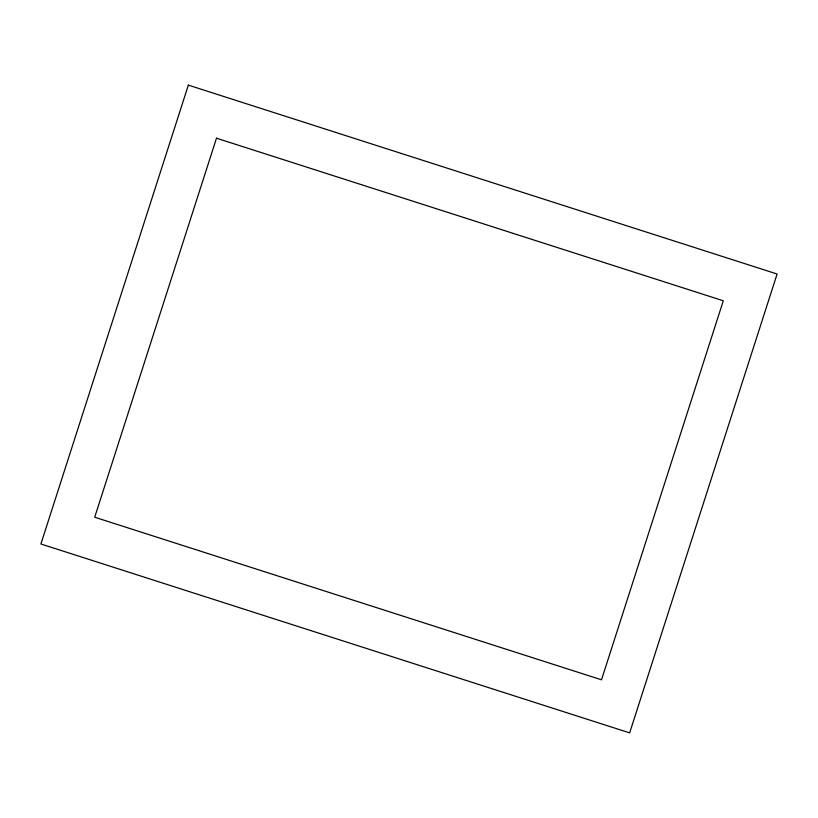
<?xml version="1.0" encoding="UTF-8"?>
<svg xmlns="http://www.w3.org/2000/svg" width="818" height="818" viewBox="0 0 818 818"><rect width="100%" height="100%" fill="white"/><g stroke="black" fill="none" stroke-linecap="round" stroke-linejoin="round"><path stroke-width="1.23" d="M188.344 85.123L40.9 543.99L629.655 732.877L777.1 274.01L188.344 85.123M216.494 138.191L94.704 517.221L601.506 679.809L723.296 300.779L216.494 138.191"/></g></svg>
